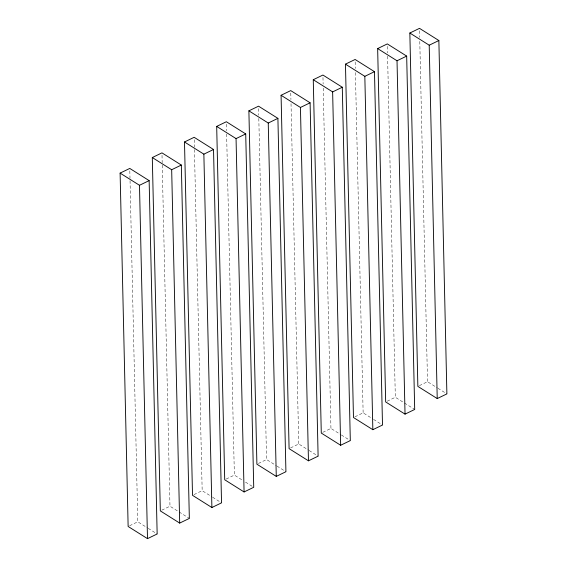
<?xml version="1.0" encoding="UTF-8"?>
<svg xmlns="http://www.w3.org/2000/svg" width="567" height="567" viewBox="0 0 567 567"><rect width="100%" height="100%" fill="white"/><g stroke="black" fill="none" stroke-linecap="round" stroke-linejoin="round"><path stroke-width="0.43" stroke-dasharray="2.83 2.13" d="M129.616 525.744L137.788 521.796L147.477 527.884M161.808 510.18L169.98 506.232L189.35 518.415M193.999 494.615L202.171 490.668L211.86 496.756M226.198 479.051L234.369 475.096L242.563 480.256M258.389 463.487L266.561 459.532L276.242 465.627M290.58 447.923L298.752 443.968L308.434 450.063M322.772 432.359L330.944 428.404L340.625 434.499M354.963 416.795L363.135 412.84L372.817 418.935M387.155 401.223L395.327 397.276L414.697 409.459M419.346 385.659L427.518 381.711L437.2 387.807M437.944 388.275L446.888 393.895M373.561 419.403L382.505 425.023M341.369 434.967L350.314 440.594M309.178 450.531L318.115 456.159M276.987 466.095L285.924 471.723M245.539 482.127L253.732 487.287M212.604 497.224L221.541 502.851M148.221 528.359L157.158 533.979M419.552 30.802L419.7 37.351M419.793 41.441L427.518 381.711M387.36 46.366L387.509 52.915M387.587 56.183L395.327 397.276M355.169 61.931L355.318 68.479M355.41 72.569L363.135 412.84M322.977 77.502L323.126 84.044M323.218 88.133L330.944 428.404M290.786 93.066L290.935 99.608M291.027 103.697L298.752 443.968M258.595 108.63L258.743 115.172M258.814 118.446L266.561 459.532M226.403 124.194L226.552 130.736M226.623 134.01L234.369 475.096M194.212 139.758L194.375 147.122M194.431 149.575L202.171 490.668M162.02 155.323L162.183 162.686M162.24 165.139L169.98 506.232M129.829 170.887L129.992 178.251M130.049 180.703L137.788 521.796"/><path stroke-width="0.85" d="M120.112 173.105L129.772 168.434L149.142 180.618L157.158 533.979L147.498 538.65L128.135 526.467L120.112 173.105L139.482 185.289L147.498 538.65M152.303 157.541L161.964 152.87L181.334 165.054L189.35 518.415L179.689 523.086L160.326 510.902L152.303 157.541L171.673 169.724L179.689 523.086M184.495 141.977L194.155 137.306L213.525 149.49L221.541 502.851L211.888 507.522L192.518 495.331L184.495 141.977L203.865 154.16L211.888 507.522M216.686 126.406L226.346 121.742L245.717 133.925L253.732 487.287L244.079 491.958L224.709 479.767L216.686 126.406L236.056 138.596L244.079 491.958M248.885 110.841L258.538 106.178L277.908 118.361L285.924 471.723L276.271 476.393L256.901 464.203L248.885 110.841L268.248 123.032L276.271 476.393M281.076 95.277L290.729 90.607L310.099 102.797L318.115 456.159L308.462 460.822L289.092 448.639L281.076 95.277L300.439 107.468L308.462 460.822M313.267 79.713L322.921 75.042L342.291 87.233L350.314 440.594L340.654 445.258L321.283 433.075L313.267 79.713L332.631 91.904L340.654 445.258M345.459 64.149L355.112 59.478L374.482 71.669L382.505 425.023L372.845 429.694L353.475 417.51L345.459 64.149L364.829 76.332L372.845 429.694M377.65 48.585L387.311 43.914L406.674 56.098L414.697 409.459L405.036 414.13L385.666 401.946L377.65 48.585L397.02 60.768L405.036 414.13M409.842 33.021L419.502 28.35L438.865 40.533L446.888 393.895L437.228 398.566L417.858 386.382L409.842 33.021L429.212 45.204L437.228 398.566M139.482 185.289L149.142 180.618M171.673 169.724L181.334 165.054M203.865 154.16L213.525 149.49M236.056 138.596L245.717 133.925M268.248 123.032L277.908 118.361M300.439 107.468L310.099 102.797M332.631 91.904L342.291 87.233M364.829 76.332L374.482 71.669M397.02 60.768L406.674 56.098M429.212 45.204L438.865 40.533"/></g></svg>
